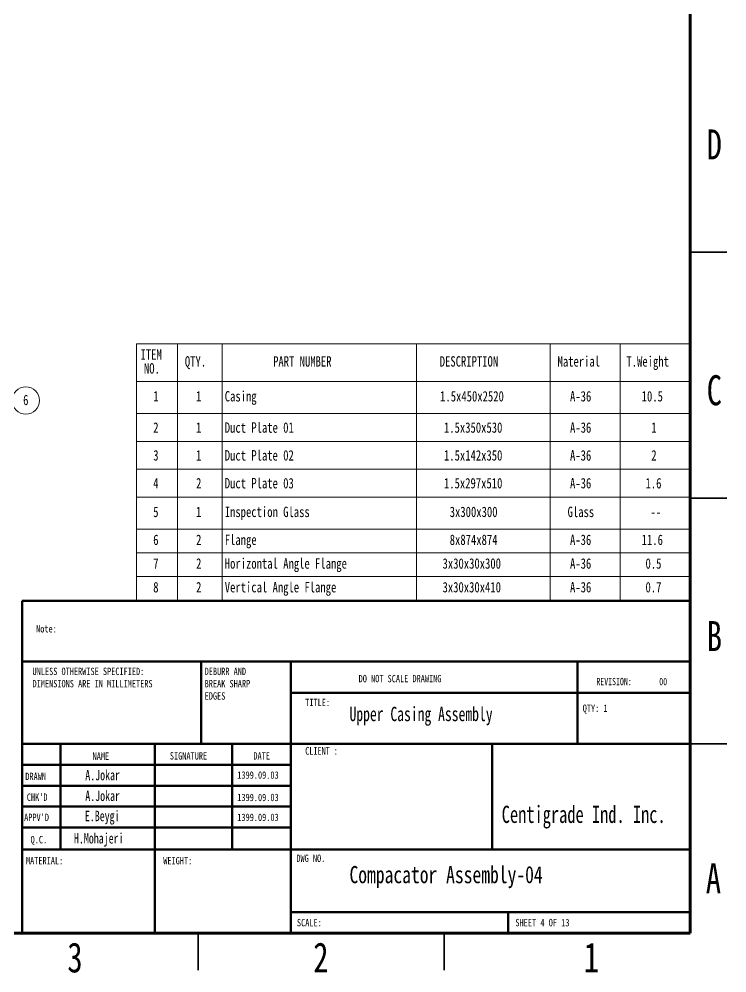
# Paper-space layout 'Sheet4' of a CAD drawing. Header units: millimetres. Extents: x 2 to 418, y 2 to 295.
# Drawn here: x 273.6 to 417.5, y 1.9 to 195.9 of the extents above; entities that cross this region are included whole.
import ezdxf

# ---------------------------------------------------------------- set-up
doc = ezdxf.new("R2010")
doc.units = ezdxf.units.MM
doc.styles.add('SLDTEXTSTYLE0', font='TXT', dxfattribs={"width": 0.75})
doc.styles.add('SLDTEXTSTYLE1', font='TXT', dxfattribs={"width": 0.686449})
doc.styles.add('SLDTEXTSTYLE2', font='TXT', dxfattribs={"width": 0.652778})
doc.styles.add('SLDTEXTSTYLE3', font='TXT', dxfattribs={"width": 0.692308})
doc.styles.add('SLDTEXTSTYLE4', font='TXT', dxfattribs={"width": 0.7})

# ---------------------------------------------------------------- blocks, each defined once
blk = doc.blocks.new('SW_NOTE_46')
at = {"color": 0, "linetype": 'Continuous', "lineweight": 0, "char_height": 1.5, "attachment_point": 1, "style": 'SLDTEXTSTYLE0'}
for s, insert in [('UNLESS OTHERWISE SPECIFIED:', (0, 1.93)), ('DIMENSIONS ARE IN MILLIMETERS', (0, -0.57))]:
    blk.add_mtext(s, dxfattribs=dict(at, insert=insert))
blk = doc.blocks.new('SW_NOTE_47')
at = {"color": 0, "linetype": 'Continuous', "lineweight": 0, "char_height": 1.5, "attachment_point": 1, "style": 'SLDTEXTSTYLE0'}
for s, insert in [('DEBURR AND', (0, 1.93)), ('BREAK SHARP', (0, -0.57)), ('EDGES', (0, -3.07))]:
    blk.add_mtext(s, dxfattribs=dict(at, insert=insert))
blk = doc.blocks.new('SW_TABLEANNOTATION_2')
at = {"color": 0, "linetype": 'Continuous', "lineweight": 0}
for p, q in [((0, 0), (0, -52.15)), ((112.54, 0), (0, 0)), ((8.32, 0), (8.32, -7.64)), ((17.43, 0), (17.43, -7.64)), ((56.91, 0), (56.91, -7.64)), ((84.1, 0), (84.1, -7.64)), ((98.32, 0), (98.32, -7.64)), ((112.54, -52.15), (112.54, 0)), ((0, -7.64), (112.54, -7.64)), ((8.32, -7.64), (8.32, -52.15)), ((17.43, -7.64), (17.43, -52.15)), ((56.91, -7.64), (56.91, -52.15)), ((84.1, -7.64), (84.1, -52.15)), ((98.32, -7.64), (98.32, -52.15)), ((0, -14.17), (112.54, -14.17)), ((0, -19.83), (112.54, -19.83)), ((0, -25.49), (112.54, -25.49)), ((0, -31.16), (112.54, -31.16)), ((0, -37.68), (112.54, -37.68)), ((0, -42.5), (112.54, -42.5)), ((0, -47.33), (112.54, -47.33)), ((0, -52.15), (112.54, -52.15))]:
    blk.add_line(p, q, dxfattribs=at)
at = {"color": 0, "linetype": 'Continuous', "lineweight": 0, "attachment_point": 1, "style": 'SLDTEXTSTYLE0'}
for s, insert, char_height in [('ITEM', (0.8, -1.09), 2.117), ('QTY.', (9.82, -2.5), 2.117), ('PART NUMBER', (27.76, -2.5), 2.1167), ('DESCRIPTION', (61.64, -2.5), 2.1167), ('Material', (85.6, -2.5), 2.117), ('T.Weight', (99.6, -2.5), 2.117), ('NO.', (1.5, -3.92), 2.117), ('1', (3.38, -9.59), 2.12), ('1', (12.1, -9.59), 2.12), ('Casing', (17.93, -9.59), 2.117), ('1.5x450x2520', (61.72, -9.59), 2.1167), ('A-36', (88.13, -9.59), 2.117), ('10.5', (102.7, -9.59), 2.117), ('2', (3.38, -15.95), 2.12), ('1', (12.1, -15.95), 2.12), ('Duct Plate 01', (17.93, -15.95), 2.1167), ('1.5x350x530', (62.5, -15.95), 2.1167), ('A-36', (88.13, -15.95), 2.117), ('1', (104.65, -15.95), 2.12), ('3', (3.38, -21.61), 2.12), ('1', (12.1, -21.61), 2.12), ('Duct Plate 02', (17.93, -21.61), 2.1167), ('1.5x142x350', (62.5, -21.61), 2.1167), ('A-36', (88.13, -21.61), 2.117), ('2', (104.65, -21.61), 2.12), ('4', (3.38, -27.27), 2.12), ('2', (12.1, -27.27), 2.12), ('Duct Plate 03', (17.93, -27.27), 2.1167), ('1.5x297x510', (62.5, -27.27), 2.1167), ('A-36', (88.13, -27.27), 2.117), ('1.6', (103.48, -27.27), 2.117), ('5', (3.38, -33.1), 2.12), ('1', (12.1, -33.1), 2.12), ('Inspection Glass', (17.93, -33.1), 2.1167), ('3x300x300', (63.67, -33.1), 2.117), ('Glass', (87.64, -33.1), 2.117), ('--', (104.5, -33.1), 2.117), ('2', (12.1, -38.78), 2.12), ('Flange', (17.93, -38.78), 2.117), ('A-36', (88.13, -38.78), 2.117), ('6', (3.38, -38.78), 2.12), ('8x874x874', (63.67, -38.78), 2.117), ('11.6', (102.7, -38.78), 2.117), ('7', (3.38, -43.6), 2.12), ('2', (12.1, -43.6), 2.12), ('Horizontal Angle Flange', (17.93, -43.6), 2.1167), ('3x30x30x300', (62.21, -43.6), 2.1167), ('A-36', (88.13, -43.6), 2.117), ('0.5', (103.48, -43.6), 2.117), ('8', (3.38, -48.42), 2.12), ('2', (12.1, -48.42), 2.12), ('Vertical Angle Flange', (17.93, -48.42), 2.1167), ('3x30x30x410', (62.21, -48.42), 2.1167), ('A-36', (88.13, -48.42), 2.117), ('0.7', (103.48, -48.42), 2.117)]:
    blk.add_mtext(s, dxfattribs=dict(at, insert=insert, char_height=char_height))
blk = doc.blocks.new('SW_NOTE_63')
at = {"color": 0, "linetype": 'Continuous', "lineweight": 0}
blk.add_circle((2.72, 0.56), 2.78, dxfattribs=at)
at = {"color": 0, "linetype": 'Continuous', "lineweight": 0, "insert": (2.7, 1.73), "char_height": 2.12, "attachment_point": 2, "style": 'SLDTEXTSTYLE0'}
blk.add_mtext('6', dxfattribs=at)

psp = doc.layouts.new('Sheet4')

# ---------------------------------------------------------------- linework, layer by layer
at = {"color": 7, "linetype": 'Continuous', "lineweight": 70}
for p, q in [((410, 287), (410, 10)), ((410, 10), (10, 10))]:
    psp.add_line(p, q, dxfattribs=at)
at = {"color": 7, "linetype": 'Continuous', "lineweight": 35}
for p, q in [((417.5, 148.5), (410, 148.5)), ((410, 148.5), (417.5, 148.5)), ((410, 98.5), (417.5, 98.5)), ((410, 48.5), (417.5, 48.5)), ((310, 10), (310, 2.5)), ((360, 10), (360, 2.5))]:
    psp.add_line(p, q, dxfattribs=at)
at = {"color": 7, "linetype": 'Continuous', "lineweight": 50}
for p, q in [((274.2, 77.597), (410, 77.597)), ((274.2, 77.597), (274.2, 65.25)), ((274.2, 65.25), (410, 65.25)), ((274.2, 65.25), (274.2, 10.25)), ((310.6, 65.25), (310.6, 48.5)), ((328.8, 65.25), (328.8, 10)), ((387.09, 48.5), (387.09, 65.25)), ((410, 58.875), (328.8, 58.875)), ((410, 48.5), (274.2, 48.5)), ((282, 48.5), (282, 27)), ((301.191, 48.5), (301.191, 10.25)), ((316.906, 48.5), (316.906, 27)), ((328.8, 10.25), (328.8, 48.5)), ((369.786, 27), (369.786, 48.5)), ((328.8, 44.25), (274.2, 44.25)), ((328.8, 40), (274.2, 40)), ((328.8, 35.75), (274.2, 35.75)), ((328.8, 31.5), (274.2, 31.5)), ((284.6, 27), (274.2, 27)), ((284.6, 27), (410, 27)), ((328.8, 14.25), (410, 14.25)), ((373, 10), (373, 14.25))]:
    psp.add_line(p, q, dxfattribs=at)

# ---------------------------------------------------------------- block references
at = {"color": 7, "linetype": 'Continuous', "lineweight": 0}
for name, p in [('SW_TABLEANNOTATION_2', (297.467, 129.852)), ('SW_NOTE_63', (272.241, 117.785)), ('SW_NOTE_46', (276.309, 62.069)), ('SW_NOTE_47', (311.309, 62.069))]:
    psp.add_blockref(name, p, dxfattribs=at)

# ---------------------------------------------------------------- texts
for s, insert, char_height, attachment_point, style in [('D', (414.93, 173.476), 6.096, 2, 'SLDTEXTSTYLE0'), ('C', (414.937, 123.476), 6.096, 2, 'SLDTEXTSTYLE0'), ('Note:', (277.032, 72.666), 1.5, 1, 'SLDTEXTSTYLE0'), ('B', (414.953, 73.476), 6.096, 2, 'SLDTEXTSTYLE0'), ('DO NOT SCALE DRAWING', (342.615, 62.533), 1.5, 1, 'SLDTEXTSTYLE0'), ('REVISION:       00', (390.955, 61.935), 1.5, 1, 'SLDTEXTSTYLE2'), ('TITLE:', (331.76, 57.684), 1.5, 1, 'SLDTEXTSTYLE0'), ('QTY: 1', (388.179, 56.503), 1.5, 1, 'SLDTEXTSTYLE0'), ('Upper Casing Assembly', (340.758, 56.042), 2.91042, 1, 'SLDTEXTSTYLE4'), ('NAME', (288.522, 46.751), 1.5, 1, 'SLDTEXTSTYLE0'), ('SIGNATURE', (304.234, 46.812), 1.5, 1, 'SLDTEXTSTYLE0'), ('DATE', (321.218, 46.812), 1.5, 1, 'SLDTEXTSTYLE0'), ('CLIENT :', (331.76, 47.885), 1.5875, 1, 'SLDTEXTSTYLE4'), ('A.Jokar', (287.033, 43.219), 2.1167, 1, 'SLDTEXTSTYLE4'), ('1399.09.03', (317.944, 42.917), 1.5, 1, 'SLDTEXTSTYLE0'), ('DRAWN', (274.843, 42.635), 1.5, 1, 'SLDTEXTSTYLE1'), ('A.Jokar', (287.033, 38.996), 2.1167, 1, 'SLDTEXTSTYLE4'), ("CHK'D", (275.139, 38.412), 1.5, 1, 'SLDTEXTSTYLE0'), ('1399.09.03', (317.944, 38.367), 1.5, 1, 'SLDTEXTSTYLE0'), ('E.Beygi', (286.947, 34.9), 2.1167, 1, 'SLDTEXTSTYLE4'), ('Centigrade Ind. Inc.', (371.708, 35.923), 3.5, 1, 'SLDTEXTSTYLE4'), ("APPV'D", (274.602, 34.316), 1.5, 1, 'SLDTEXTSTYLE0'), ('1399.09.03', (317.944, 34.316), 1.5, 1, 'SLDTEXTSTYLE0'), ('Q.C.', (275.915, 29.776), 1.5, 1, 'SLDTEXTSTYLE0'), ('H.Mohajeri', (284.734, 30.36), 2.1167, 1, 'SLDTEXTSTYLE4'), ('MATERIAL:', (274.975, 25.505), 1.5, 1, 'SLDTEXTSTYLE0'), ('WEIGHT:', (302.894, 25.503), 1.4986, 1, 'SLDTEXTSTYLE0'), ('DWG NO.', (329.953, 25.986), 1.5, 1, 'SLDTEXTSTYLE0'), ('Compacator Assembly-04', (340.758, 23.663), 3.5, 1, 'SLDTEXTSTYLE0'), ('A', (414.757, 24.226), 6.096, 2, 'SLDTEXTSTYLE0'), ('SCALE:', (330.074, 12.9), 1.5, 1, 'SLDTEXTSTYLE0'), ('SHEET 4 OF 13', (374.478, 12.9), 1.5, 1, 'SLDTEXTSTYLE3'), ('3', (284.939, 8.114), 6.096, 2, 'SLDTEXTSTYLE0'), ('2', (334.939, 8.114), 6.096, 2, 'SLDTEXTSTYLE0'), ('1', (389.939, 8.114), 6.096, 2, 'SLDTEXTSTYLE0')]:
    psp.add_mtext(s, dxfattribs=dict(at, insert=insert, char_height=char_height, attachment_point=attachment_point, style=style))

doc.saveas('drawing.dxf')
